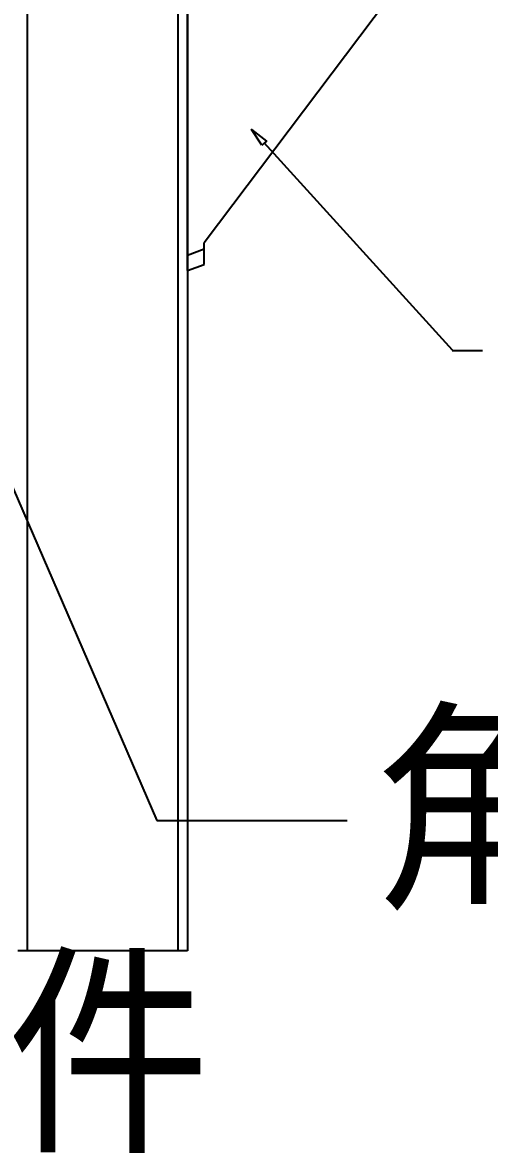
# Model space of a CAD drawing. Extents: x 1680110 to 2699828, y 269661 to 891349.
# Drawn here: x 2397449 to 2398013, y 710093 to 711459 of the extents above; entities that cross this region are included whole.
import ezdxf

# ---------------------------------------------------------------- set-up
doc = ezdxf.new("R2010")
doc.units = 0
doc.header["$LTSCALE"] = 1000
doc.header["$MEASUREMENT"] = 0
doc.styles.add('_TEL_DIM', font='SIMPLEX', dxfattribs={"width": 0.8, "height": 3.5, "bigfont": 'HZTXT'})

msp = doc.modelspace()

# ---------------------------------------------------------------- linework, layer by layer
at = {"color": 7, "linetype": 'Continuous'}
for p, q in [((2397454.3, 713383.2), (2397454.3, 710337.6)), ((2397636.5, 713383.2), (2397636.5, 710337.6)), ((2397647.9, 713383.2), (2397647.9, 710337.6))]:
    msp.add_line(p, q, dxfattribs=at)
at = {"color": 0, "linetype": 'Continuous'}
for p, q in [((2397647.9, 711159.5), (2397647.9, 711580)), ((2397891.2, 711488.9), (2397668.3, 711193.2)), ((2397668.3, 711167), (2397668.3, 711193.2)), ((2397668.3, 711185.5), (2397647.9, 711177.7)), ((2397647.9, 711159.5), (2397668.3, 711167)), ((2397647.9, 710337.6), (2397443, 710337.6))]:
    msp.add_line(p, q, dxfattribs=at)
at = {"color": 4}
msp.add_lwpolyline([(2397737.8, 711310.9), (2397725.5, 711330.1), (2397743.4, 711315.9)], close=True, dxfattribs=at)
at = {"color": 4, "extrusion": (0.74036, 0.672211, 0), "elevation": 2253343.8}
msp.add_lwpolyline([(-1085158.4, 0), (-1085496.8, 0)], dxfattribs=at)
at = {"color": 4, "extrusion": (0.917476, 0.397791, 0), "elevation": 2482379.1}
msp.add_lwpolyline([(-301252.9, 0), (-301885.9, 0)], dxfattribs=at)
at = {"color": 4, "extrusion": (0, 1, 0)}
for points, elevation in [([(-2397968.1, 0), (-2398004.7, 0)], 711062.9), ([(-2397610.9, 0), (-2397841.1, 0)], 710495)]:
    msp.add_lwpolyline(points, dxfattribs=dict(at, elevation=elevation))

# ---------------------------------------------------------------- texts
at = {"color": 4, "char_height": 200, "attachment_point": 1, "style": '_TEL_DIM'}
for s, insert, width in [('\\fￋￎￌﾣﾤ|b0|i0|c134|p2;\\W0.9000000000;\\T1.0000000000;\\o\\l角配件', (2397871.3, 710610), 882), ('\\fￋￎￌﾣﾤ|b0|i0|c134|p2;\\W0.9000000000;\\T1.0000000000;\\o\\l限位紧固件', (2396447.5, 710315.2), 1376)]:
    msp.add_mtext(s, dxfattribs=dict(at, insert=insert, width=width))

doc.saveas('drawing.dxf')
